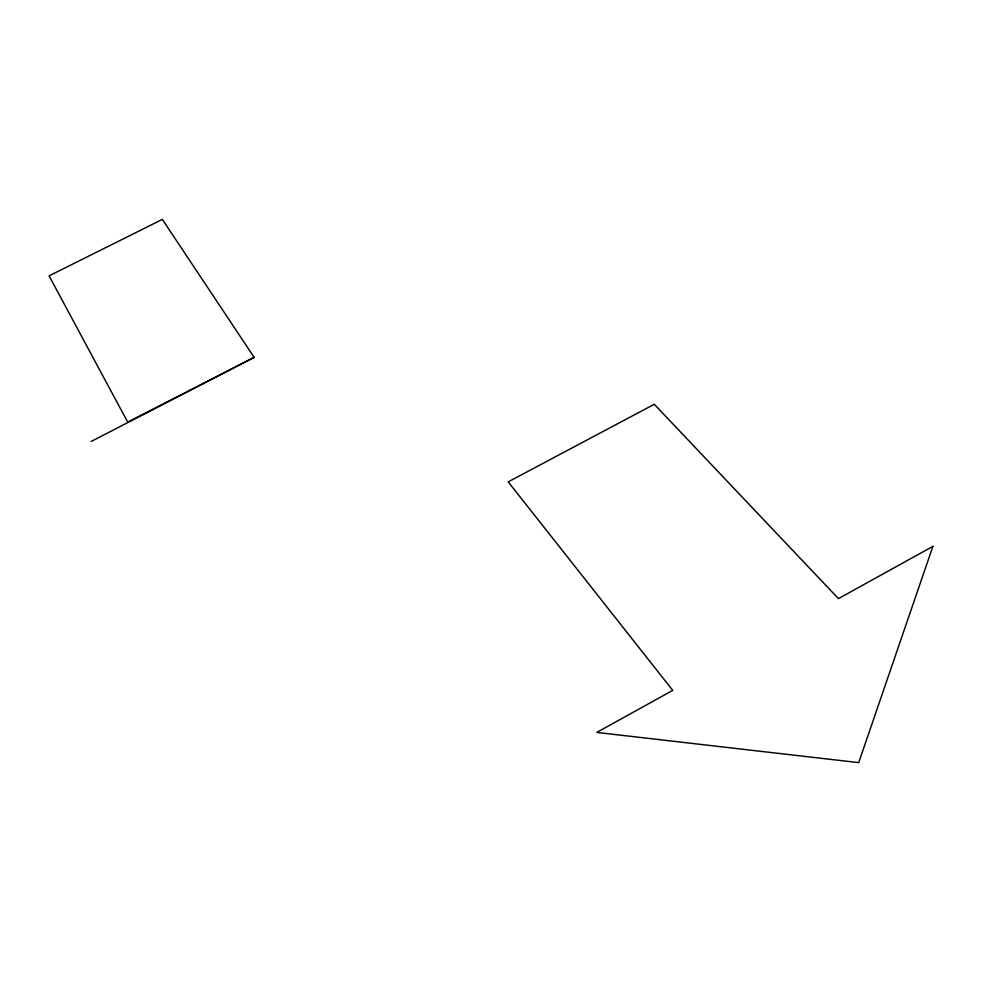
<?xml version="1.0" encoding="UTF-8"?>
<svg xmlns="http://www.w3.org/2000/svg" width="982" height="982" viewBox="0 0 982 982"><rect width="100%" height="100%" fill="white"/><g stroke="black" fill="none" stroke-linecap="round" stroke-linejoin="round"><path stroke-width="1.47" d="M91.179 441.47L254.142 357.362L162.337 219.379L49.1 275.868L127.709 422.125L254.142 357.362M932.9 546.36L858.71 762.621L596.761 732.425L672.731 690.371L508.21 481.867L654.27 404.277L838.444 598.639L932.9 546.36"/></g></svg>
